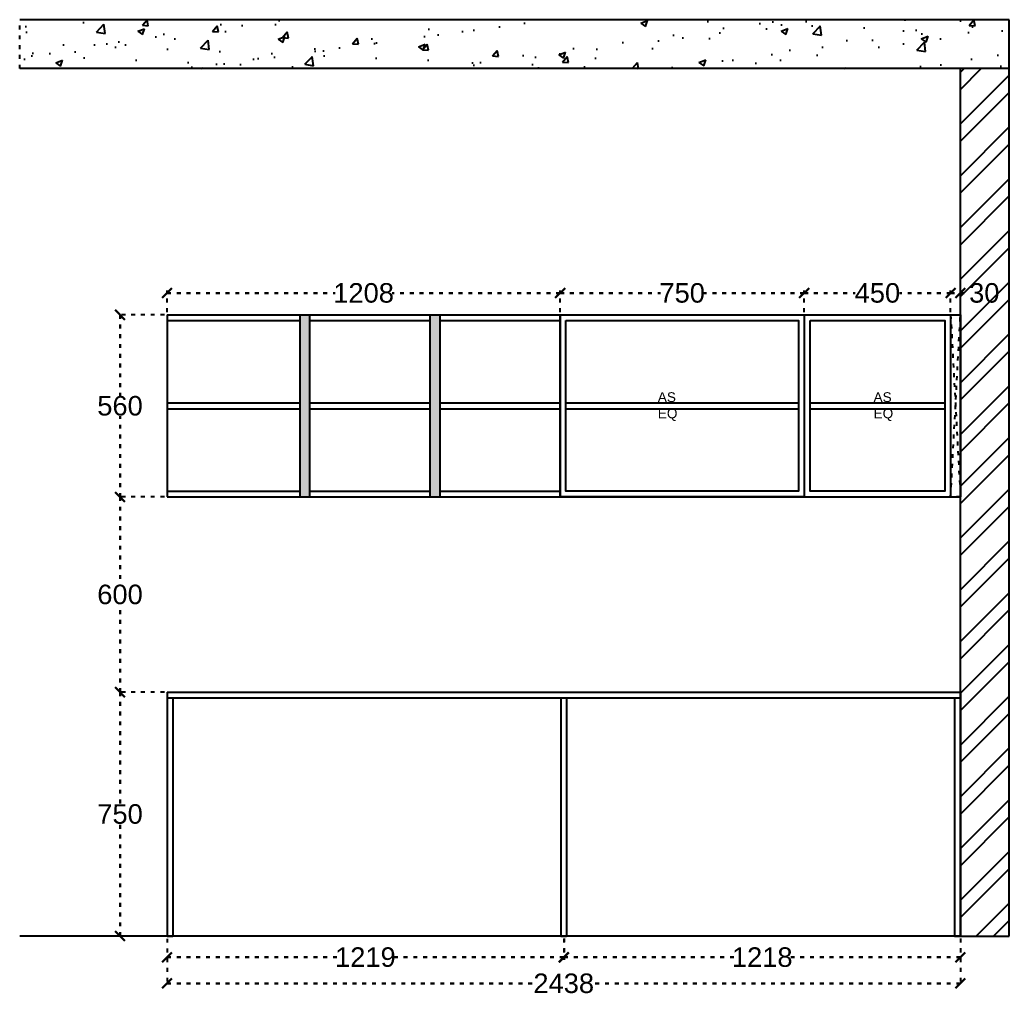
# Model space of a CAD drawing. Header units: millimetres. Extents: x 220712 to 1505573, y -354410 to 241923.
# Drawn here: x 284984 to 288024, y 112917 to 115919 of the extents above; entities that cross this region are included whole.
import ezdxf

# ---------------------------------------------------------------- set-up
doc = ezdxf.new("R2010")
doc.units = ezdxf.units.MM
doc.header["$MEASUREMENT"] = 0
doc.linetypes.add('ACAD_ISO03W100', pattern=[30, 12, -18])
doc.layers.add('Walls', color=253, linetype='Continuous')
doc.layers.add('Words', color=7, linetype='Continuous')
doc.styles.get("Standard").update_dxf_attribs({"font": 'arial.ttf'})
doc.dimstyles.get("Standard").update_dxf_attribs({"dimtxt": 60, "dimasz": 30, "dimexe": 7.75, "dimexo": 8.13, "dimgap": 0.63, "dimtad": 0, "dimtih": 1, "dimtoh": 1, "dimdec": 0, "dimzin": 0, "dimtxsty": 'Standard', "dimblk": 'OBLIQUE', "dimcen": 2.25, "dimclrd": 1, "dimclre": 1, "dimclrt": 1, "dimadec": 0, "dimazin": 0, "dimtfac": 1, "dimtdec": 0, "dimtofl": 0, "dimtmove": 0, "dimatfit": 3, "dimfxl": 1, "dimtolj": 1, "dimtzin": 0, "dimlwd": 30, "dimarcsym": 0})

# ---------------------------------------------------------------- blocks, each defined once
blk = doc.blocks.new('_Oblique')
at = {"color": 0, "linetype": 'ByBlock', "lineweight": -2}
blk.add_line((-0.5, -0.5), (0.5, 0.5), dxfattribs=at)
blk = doc.blocks.new('*D798')
at = {"layer": 'Defpoints', "color": 0, "linetype": 'ACAD_ISO03W100', "transparency": 16777216}
for p in [(285292, 113852), (285436.5, 113852), (285436.5, 113102)]:
    blk.add_point(p, dxfattribs=at)
at = {"layer": 'Walls', "color": 1, "linetype": 'ACAD_ISO03W100', "lineweight": -2, "transparency": 16777216}
for p, q in [((285428.4, 113852), (285284.3, 113852)), ((285428.4, 113102), (285284.3, 113102))]:
    blk.add_line(p, q, dxfattribs=at)
at = {"layer": 'Walls', "color": 1, "linetype": 'ACAD_ISO03W100', "lineweight": 30, "transparency": 16777216}
for p, q in [((285292, 113852), (285292, 113508.3)), ((285292, 113102), (285292, 113445.7))]:
    blk.add_line(p, q, dxfattribs=at)
at = {"layer": 'Walls', "color": 1, "linetype": 'ACAD_ISO03W100', "lineweight": 30, "transparency": 16777216, "xscale": 30, "yscale": 30, "zscale": 30}
for p, rotation in [((285292, 113852), 90), ((285292, 113102), 270)]:
    blk.add_blockref('_Oblique', p, dxfattribs=dict(at, rotation=rotation))
at = {"layer": 'Walls', "color": 1, "linetype": 'ACAD_ISO03W100', "transparency": 16777216, "insert": (285292, 113477), "char_height": 60, "attachment_point": 5}
blk.add_mtext('\\A1;750', dxfattribs=at)
blk = doc.blocks.new('*D790')
at = {"layer": 'Defpoints', "color": 0, "linetype": 'ACAD_ISO03W100', "transparency": 16777216}
for p in [(285436.5, 113102), (287874.5, 113102), (287874.5, 112956.5)]:
    blk.add_point(p, dxfattribs=at)
at = {"layer": 'Walls', "color": 1, "linetype": 'ACAD_ISO03W100', "lineweight": -2, "transparency": 16777216}
for p, q in [((285436.5, 113093.9), (285436.5, 112948.8)), ((287874.5, 113093.9), (287874.5, 112948.8))]:
    blk.add_line(p, q, dxfattribs=at)
at = {"layer": 'Walls', "color": 1, "linetype": 'ACAD_ISO03W100', "lineweight": 30, "transparency": 16777216}
for p, q in [((285436.5, 112956.5), (286564.7, 112956.5)), ((287874.5, 112956.5), (286746.3, 112956.5))]:
    blk.add_line(p, q, dxfattribs=at)
at = {"layer": 'Walls', "color": 1, "linetype": 'ACAD_ISO03W100', "lineweight": 30, "transparency": 16777216, "xscale": 30, "yscale": 30, "zscale": 30, "rotation": 180}
blk.add_blockref('_Oblique', (285436.5, 112956.5), dxfattribs=at)
at = {"layer": 'Walls', "color": 1, "linetype": 'ACAD_ISO03W100', "lineweight": 30, "transparency": 16777216, "xscale": 30, "yscale": 30, "zscale": 30}
blk.add_blockref('_Oblique', (287874.5, 112956.5), dxfattribs=at)
at = {"layer": 'Walls', "color": 1, "linetype": 'ACAD_ISO03W100', "transparency": 16777216, "insert": (286655.5, 112956.5), "char_height": 60, "attachment_point": 5}
blk.add_mtext('\\A1;2438', dxfattribs=at)
blk = doc.blocks.new('*D791')
at = {"layer": 'Defpoints', "color": 0, "linetype": 'ACAD_ISO03W100', "transparency": 16777216}
for p in [(286656.5, 113103), (287874.5, 113103), (287874.5, 113037)]:
    blk.add_point(p, dxfattribs=at)
at = {"layer": 'Walls', "color": 1, "linetype": 'ACAD_ISO03W100', "lineweight": -2, "transparency": 16777216}
for p, q in [((286656.5, 113094.9), (286656.5, 113029.2)), ((287874.5, 113094.9), (287874.5, 113029.2))]:
    blk.add_line(p, q, dxfattribs=at)
at = {"layer": 'Walls', "color": 1, "linetype": 'ACAD_ISO03W100', "lineweight": 30, "transparency": 16777216}
for p, q in [((286656.5, 113037), (287178, 113037)), ((287874.5, 113037), (287353, 113037))]:
    blk.add_line(p, q, dxfattribs=at)
at = {"layer": 'Walls', "color": 1, "linetype": 'ACAD_ISO03W100', "lineweight": 30, "transparency": 16777216, "xscale": 30, "yscale": 30, "zscale": 30, "rotation": 180}
blk.add_blockref('_Oblique', (286656.5, 113037), dxfattribs=at)
at = {"layer": 'Walls', "color": 1, "linetype": 'ACAD_ISO03W100', "lineweight": 30, "transparency": 16777216, "xscale": 30, "yscale": 30, "zscale": 30}
blk.add_blockref('_Oblique', (287874.5, 113037), dxfattribs=at)
at = {"layer": 'Walls', "color": 1, "linetype": 'ACAD_ISO03W100', "transparency": 16777216, "insert": (287265.5, 113037), "char_height": 60, "attachment_point": 5}
blk.add_mtext('\\A1;1218', dxfattribs=at)
blk = doc.blocks.new('*D792')
at = {"layer": 'Defpoints', "color": 0, "linetype": 'ACAD_ISO03W100', "transparency": 16777216}
for p in [(285436.5, 113102), (286655.5, 113102), (285436.5, 113037)]:
    blk.add_point(p, dxfattribs=at)
at = {"layer": 'Walls', "color": 1, "linetype": 'ACAD_ISO03W100', "lineweight": -2, "transparency": 16777216}
for p, q in [((285436.5, 113093.9), (285436.5, 113029.2)), ((286655.5, 113093.9), (286655.5, 113029.2))]:
    blk.add_line(p, q, dxfattribs=at)
at = {"layer": 'Walls', "color": 1, "linetype": 'ACAD_ISO03W100', "lineweight": 30, "transparency": 16777216}
for p, q in [((285436.5, 113037), (285958.5, 113037)), ((286655.5, 113037), (286133.5, 113037))]:
    blk.add_line(p, q, dxfattribs=at)
at = {"layer": 'Walls', "color": 1, "linetype": 'ACAD_ISO03W100', "lineweight": 30, "transparency": 16777216, "xscale": 30, "yscale": 30, "zscale": 30, "rotation": 180}
blk.add_blockref('_Oblique', (285436.5, 113037), dxfattribs=at)
at = {"layer": 'Walls', "color": 1, "linetype": 'ACAD_ISO03W100', "lineweight": 30, "transparency": 16777216, "xscale": 30, "yscale": 30, "zscale": 30}
blk.add_blockref('_Oblique', (286655.5, 113037), dxfattribs=at)
at = {"layer": 'Walls', "color": 1, "linetype": 'ACAD_ISO03W100', "transparency": 16777216, "insert": (286046, 113037), "char_height": 60, "attachment_point": 5}
blk.add_mtext('\\A1;1219', dxfattribs=at)
blk = doc.blocks.new('*D793')
at = {"layer": 'Defpoints', "color": 0, "linetype": 'ACAD_ISO03W100', "transparency": 16777216}
for p in [(285292, 114452), (285436.5, 114452), (285436.5, 113852)]:
    blk.add_point(p, dxfattribs=at)
at = {"layer": 'Walls', "color": 1, "linetype": 'ACAD_ISO03W100', "lineweight": -2, "transparency": 16777216}
for p, q in [((285428.4, 114452), (285284.3, 114452)), ((285428.4, 113852), (285284.3, 113852))]:
    blk.add_line(p, q, dxfattribs=at)
at = {"layer": 'Walls', "color": 1, "linetype": 'ACAD_ISO03W100', "lineweight": 30, "transparency": 16777216}
for p, q in [((285292, 114452), (285292, 114183.3)), ((285292, 113852), (285292, 114120.7))]:
    blk.add_line(p, q, dxfattribs=at)
at = {"layer": 'Walls', "color": 1, "linetype": 'ACAD_ISO03W100', "lineweight": 30, "transparency": 16777216, "xscale": 30, "yscale": 30, "zscale": 30}
for p, rotation in [((285292, 114452), 90), ((285292, 113852), 270)]:
    blk.add_blockref('_Oblique', p, dxfattribs=dict(at, rotation=rotation))
at = {"layer": 'Walls', "color": 1, "linetype": 'ACAD_ISO03W100', "transparency": 16777216, "insert": (285292, 114152), "char_height": 60, "attachment_point": 5}
blk.add_mtext('\\A1;600', dxfattribs=at)
blk = doc.blocks.new('*D794')
at = {"layer": 'Defpoints', "color": 0, "linetype": 'ACAD_ISO03W100', "transparency": 16777216}
for p in [(285292, 115012), (285436.5, 115012), (285436.5, 114452)]:
    blk.add_point(p, dxfattribs=at)
at = {"layer": 'Walls', "color": 1, "linetype": 'ACAD_ISO03W100', "lineweight": -2, "transparency": 16777216}
for p, q in [((285428.4, 115012), (285284.3, 115012)), ((285428.4, 114452), (285284.3, 114452))]:
    blk.add_line(p, q, dxfattribs=at)
at = {"layer": 'Walls', "color": 1, "linetype": 'ACAD_ISO03W100', "lineweight": 30, "transparency": 16777216}
for p, q in [((285292, 115012), (285292, 114763.3)), ((285292, 114452), (285292, 114700.7))]:
    blk.add_line(p, q, dxfattribs=at)
at = {"layer": 'Walls', "color": 1, "linetype": 'ACAD_ISO03W100', "lineweight": 30, "transparency": 16777216, "xscale": 30, "yscale": 30, "zscale": 30}
for p, rotation in [((285292, 115012), 90), ((285292, 114452), 270)]:
    blk.add_blockref('_Oblique', p, dxfattribs=dict(at, rotation=rotation))
at = {"layer": 'Walls', "color": 1, "linetype": 'ACAD_ISO03W100', "transparency": 16777216, "insert": (285292, 114732), "char_height": 60, "attachment_point": 5}
blk.add_mtext('\\A1;560', dxfattribs=at)
blk = doc.blocks.new('*D796')
at = {"layer": 'Defpoints', "color": 0, "linetype": 'ACAD_ISO03W100', "transparency": 16777216}
for p in [(287874.4, 115079), (287844.5, 115012), (287874.4, 115010.4)]:
    blk.add_point(p, dxfattribs=at)
at = {"layer": 'Walls', "color": 1, "linetype": 'ACAD_ISO03W100', "lineweight": -2, "transparency": 16777216}
for p, q in [((287844.5, 115020.1), (287844.5, 115086.8)), ((287874.4, 115018.5), (287874.4, 115086.8))]:
    blk.add_line(p, q, dxfattribs=at)
at = {"layer": 'Walls', "color": 1, "linetype": 'ACAD_ISO03W100', "lineweight": 30, "transparency": 16777216}
for p, q in [((287844.5, 115079), (287874.4, 115079)), ((287874.4, 115079), (287904.4, 115079))]:
    blk.add_line(p, q, dxfattribs=at)
at = {"layer": 'Walls', "color": 1, "linetype": 'ACAD_ISO03W100', "lineweight": 30, "transparency": 16777216, "xscale": 30, "yscale": 30, "zscale": 30, "rotation": 180}
blk.add_blockref('_Oblique', (287844.5, 115079), dxfattribs=at)
at = {"layer": 'Walls', "color": 1, "linetype": 'ACAD_ISO03W100', "lineweight": 30, "transparency": 16777216, "xscale": 30, "yscale": 30, "zscale": 30}
blk.add_blockref('_Oblique', (287874.4, 115079), dxfattribs=at)
at = {"layer": 'Walls', "color": 1, "linetype": 'ACAD_ISO03W100', "transparency": 16777216, "insert": (287947.9, 115079), "char_height": 60, "attachment_point": 5}
blk.add_mtext('\\A1;30', dxfattribs=at)
blk = doc.blocks.new('*D797')
at = {"layer": 'Defpoints', "color": 0, "linetype": 'ACAD_ISO03W100', "transparency": 16777216}
for p in [(287394.5, 115079), (287394.5, 115012), (287844.5, 115012)]:
    blk.add_point(p, dxfattribs=at)
at = {"layer": 'Walls', "color": 1, "linetype": 'ACAD_ISO03W100', "lineweight": -2, "transparency": 16777216}
for p, q in [((287394.5, 115020.1), (287394.5, 115086.8)), ((287844.5, 115020.1), (287844.5, 115086.8))]:
    blk.add_line(p, q, dxfattribs=at)
at = {"layer": 'Walls', "color": 1, "linetype": 'ACAD_ISO03W100', "lineweight": 30, "transparency": 16777216}
for p, q in [((287394.5, 115079), (287551.5, 115079)), ((287844.5, 115079), (287687.5, 115079))]:
    blk.add_line(p, q, dxfattribs=at)
at = {"layer": 'Walls', "color": 1, "linetype": 'ACAD_ISO03W100', "lineweight": 30, "transparency": 16777216, "xscale": 30, "yscale": 30, "zscale": 30, "rotation": 180}
blk.add_blockref('_Oblique', (287394.5, 115079), dxfattribs=at)
at = {"layer": 'Walls', "color": 1, "linetype": 'ACAD_ISO03W100', "lineweight": 30, "transparency": 16777216, "xscale": 30, "yscale": 30, "zscale": 30}
blk.add_blockref('_Oblique', (287844.5, 115079), dxfattribs=at)
at = {"layer": 'Walls', "color": 1, "linetype": 'ACAD_ISO03W100', "transparency": 16777216, "insert": (287619.5, 115079), "char_height": 60, "attachment_point": 5}
blk.add_mtext('\\A1;450', dxfattribs=at)
blk = doc.blocks.new('*D795')
at = {"layer": 'Defpoints', "color": 0, "linetype": 'ACAD_ISO03W100', "transparency": 16777216}
for p in [(286644.5, 115079), (286644.5, 115012), (287394.5, 115012)]:
    blk.add_point(p, dxfattribs=at)
at = {"layer": 'Walls', "color": 1, "linetype": 'ACAD_ISO03W100', "lineweight": -2, "transparency": 16777216}
for p, q in [((286644.5, 115020.1), (286644.5, 115086.8)), ((287394.5, 115020.1), (287394.5, 115086.8))]:
    blk.add_line(p, q, dxfattribs=at)
at = {"layer": 'Walls', "color": 1, "linetype": 'ACAD_ISO03W100', "lineweight": 30, "transparency": 16777216}
for p, q in [((286644.5, 115079), (286952.9, 115079)), ((287394.5, 115079), (287086.1, 115079))]:
    blk.add_line(p, q, dxfattribs=at)
at = {"layer": 'Walls', "color": 1, "linetype": 'ACAD_ISO03W100', "lineweight": 30, "transparency": 16777216, "xscale": 30, "yscale": 30, "zscale": 30, "rotation": 180}
blk.add_blockref('_Oblique', (286644.5, 115079), dxfattribs=at)
at = {"layer": 'Walls', "color": 1, "linetype": 'ACAD_ISO03W100', "lineweight": 30, "transparency": 16777216, "xscale": 30, "yscale": 30, "zscale": 30}
blk.add_blockref('_Oblique', (287394.5, 115079), dxfattribs=at)
at = {"layer": 'Walls', "color": 1, "linetype": 'ACAD_ISO03W100', "transparency": 16777216, "insert": (287019.5, 115079), "char_height": 60, "attachment_point": 5}
blk.add_mtext('\\A1;750', dxfattribs=at)
blk = doc.blocks.new('*D789')
at = {"layer": 'Defpoints', "color": 0, "linetype": 'ACAD_ISO03W100', "transparency": 16777216}
for p in [(285436.5, 115079), (285436.5, 115012), (286644.5, 115012)]:
    blk.add_point(p, dxfattribs=at)
at = {"layer": 'Walls', "color": 1, "linetype": 'ACAD_ISO03W100', "lineweight": -2, "transparency": 16777216}
for p, q in [((285436.5, 115020.1), (285436.5, 115086.8)), ((286644.5, 115020.1), (286644.5, 115086.8))]:
    blk.add_line(p, q, dxfattribs=at)
at = {"layer": 'Walls', "color": 1, "linetype": 'ACAD_ISO03W100', "lineweight": 30, "transparency": 16777216}
for p, q in [((285436.5, 115079), (285953, 115079)), ((286644.5, 115079), (286128, 115079))]:
    blk.add_line(p, q, dxfattribs=at)
at = {"layer": 'Walls', "color": 1, "linetype": 'ACAD_ISO03W100', "lineweight": 30, "transparency": 16777216, "xscale": 30, "yscale": 30, "zscale": 30, "rotation": 180}
blk.add_blockref('_Oblique', (285436.5, 115079), dxfattribs=at)
at = {"layer": 'Walls', "color": 1, "linetype": 'ACAD_ISO03W100', "lineweight": 30, "transparency": 16777216, "xscale": 30, "yscale": 30, "zscale": 30}
blk.add_blockref('_Oblique', (286644.5, 115079), dxfattribs=at)
at = {"layer": 'Walls', "color": 1, "linetype": 'ACAD_ISO03W100', "transparency": 16777216, "insert": (286040.5, 115079), "char_height": 60, "attachment_point": 5}
blk.add_mtext('\\A1;1208', dxfattribs=at)

msp = doc.modelspace()

# ---------------------------------------------------------------- hatches: boundary and pattern name
at = {"layer": 'Walls', "linetype": 'ACAD_ISO03W100', "true_color": 0xc7c8ca}
h = msp.add_hatch(dxfattribs=at)
h.set_pattern_fill('AR-CONC', color=9, scale=30)
h.set_pattern_definition([(50, (3790, 0), (215.17805, -18.82564), [22.5, -247.5]), (355, (3790, 0), (-41.6254, 225.65764), [18, -198]), (100.451444, (3807.93, -1.57), (173.55265, 206.832), [19.12206, -210.34263]), (46.1842, (3790, 60), (320.1724, -49.65578), [33.75, -371.25]), (96.63564, (3816.68, 55.86), (280.39858, 292.23558), [28.6831, -315.51413]), (351.18416, (3790, 60), (280.3986, 292.23558), [27, -297]), (21, (3820, 45), (179.07212, -120.78567), [22.5, -247.5]), (326, (3820, 45), (72.9946, 217.54501), [18, -198]), (71.451445, (3834.92, 34.93), (252.06671, 96.75935), [19.12206, -210.34263]), (37.5, (3790, 0), (3.647957, 99.868156), [0, -195.6, 0, -201, 0, -198.75]), (7.5, (3790, 0), (78.92086, 118.323514), [0, -114.6, 0, -191.1, 0, -75.75]), (327.5, (3723.1, 0), (160.14673, -6.766462), [0, -75, 0, -234, 0, -310.5]), (317.5, (3693.1, 0), (174.95585, 30.031495), [0, -97.5, 0, -155.4, 0, -220.5])])
h.paths.add_polyline_path([(288024.5, 115919), (284984, 115919), (284984, 115769), (288024.5, 115769)])
h = msp.add_hatch(dxfattribs=at)
h.set_pattern_fill('ANSI32', color=9, scale=300)
h.set_pattern_definition([(45, (3790, 0), (-79.549513, 79.549513), []), (45, (3843.03, 0), (-79.549513, 79.549513), [])])
h.paths.add_polyline_path([(288024.5, 115769), (287874.5, 115769), (287874.5, 113102), (288024.5, 113102)])
at = {"layer": 'Walls', "true_color": 0x636466}
h = msp.add_hatch(color=251, dxfattribs=at)
h.dxf.hatch_style = 1
h.paths.add_polyline_path([(286274.5, 115012), (286244.5, 115012), (286244.5, 114452), (286274.5, 114452)])
h.paths.add_polyline_path([(285874.5, 115012), (285844.5, 115012), (285844.5, 114452), (285874.5, 114452)])

# ---------------------------------------------------------------- linework, layer by layer
at = {"layer": 'Walls', "color": 18, "true_color": 0x000000}
for p, q in [((288024.5, 115919), (284984, 115919)), ((288024.5, 113102), (288024.5, 115919)), ((288024.5, 115769), (284984, 115769)), ((287874.5, 113102), (287874.5, 115769)), ((287874.5, 113102), (287874.5, 115769)), ((285436.5, 115012), (287874.5, 115012)), ((285436.5, 115012), (285436.5, 114452)), ((285436.5, 114994), (285844.5, 114994)), ((285844.5, 115012), (285844.5, 114452)), ((285874.5, 115012), (285874.5, 114452)), ((285874.5, 114994), (286244.5, 114994)), ((286244.5, 115012), (286244.5, 114452)), ((286274.5, 115012), (286274.5, 114452)), ((286274.5, 114994), (286644.5, 114994)), ((286644.5, 115012), (286644.5, 114452)), ((287394.5, 115012), (287394.5, 114452)), ((287844.5, 115012), (287844.5, 114452)), ((287874.5, 115012), (287874.5, 114452)), ((285436.5, 114741), (285844.5, 114741)), ((285436.5, 114723), (285844.5, 114723)), ((285874.5, 114741), (286244.5, 114741)), ((285874.5, 114723), (286244.5, 114723)), ((286274.5, 114741), (286644.5, 114741)), ((286274.5, 114723), (286644.5, 114723)), ((286662.5, 114741), (287376.5, 114741)), ((286662.5, 114723), (287376.5, 114723)), ((287412.5, 114741), (287826.5, 114741)), ((287412.5, 114723), (287826.5, 114723)), ((285436.5, 114470), (285844.5, 114470)), ((285436.5, 114452), (287874.5, 114452)), ((285874.5, 114470), (286244.5, 114470)), ((286274.5, 114470), (286644.5, 114470)), ((285436.5, 113852), (287874.5, 113852)), ((285436.5, 113852), (285436.5, 113102)), ((287874.5, 113852), (287874.5, 113102)), ((285436.5, 113834), (287874.5, 113834)), ((285454.5, 113834), (285454.5, 113102)), ((286646.5, 113834), (286646.5, 113102)), ((286664.5, 113834), (286664.5, 113102)), ((287856.5, 113834), (287856.5, 113102)), ((287874.5, 113102), (284984, 113102)), ((285436.5, 113102), (285454.5, 113102)), ((286646.5, 113102), (286664.5, 113102)), ((287856.5, 113102), (287874.5, 113102)), ((287874.5, 113102), (288024.5, 113102))]:
    msp.add_line(p, q, dxfattribs=at)
at = {"layer": 'Walls', "color": 9, "linetype": 'ACAD_ISO03W100', "true_color": 0xc7c8ca}
msp.add_line((284984, 115769), (284984, 115919), dxfattribs=at)
at = {"layer": 'Walls', "color": 18, "true_color": 0x000000}
for points in [[(286644.5, 115012), (287394.5, 115012), (287394.5, 114452), (286644.5, 114452)], [(286662.5, 114994), (287376.5, 114994), (287376.5, 114470), (286662.5, 114470)], [(287412.5, 114994), (287826.5, 114994), (287826.5, 114470), (287412.5, 114470)]]:
    msp.add_lwpolyline(points, close=True, dxfattribs=at)
at = {"layer": 'Walls', "color": 240, "linetype": 'ACAD_ISO03W100', "true_color": 0xed1f24}
msp.add_lwpolyline([(287844.5, 115012), (287874.5, 114452), (287844.5, 114452), (287874.5, 115012)], dxfattribs=at)

# ---------------------------------------------------------------- texts
at = {"layer": 'Words', "color": 0, "char_height": 30, "attachment_point": 1}
for insert in [(286944.5, 114773.9), (287607.5, 114773.9)]:
    msp.add_mtext_dynamic_manual_height_columns('AS\\PEQ', width=1178.022, gutter_width=866.4, heights=[0], dxfattribs=dict(at, insert=insert))

# ---------------------------------------------------------------- dimensions: what is measured, and where the dimension line sits
at = {"layer": 'Walls', "color": 9, "linetype": 'ACAD_ISO03W100', "true_color": 0xc7c8ca}
for base, p1, p2, picture, middle in [((285436.5, 115079), (286644.5, 115012), (285436.5, 115012), '*D789', (286040.5, 115079)), ((286644.5, 115079), (287394.5, 115012), (286644.5, 115012), '*D795', (287019.5, 115079)), ((287394.5, 115079), (287844.5, 115012), (287394.5, 115012), '*D797', (287619.5, 115079)), ((287874.4, 115079), (287844.5, 115012), (287874.4, 115010.4), '*D796', (287947.9, 115079)), ((287874.5, 112956.5), (285436.5, 113102), (287874.5, 113102), '*D790', (286655.5, 112956.5)), ((285436.5, 113037), (286655.5, 113102), (285436.5, 113102), '*D792', (286046, 113037)), ((287874.5, 113037), (286656.5, 113103), (287874.5, 113103), '*D791', (287265.5, 113037))]:
    dim = msp.add_linear_dim(base=base, p1=p1, p2=p2, dimstyle='Standard', dxfattribs=at)
    dim.commit()
    dim.dimension.update_dxf_attribs({"geometry": picture, "text_midpoint": middle})
for base, p1, p2, picture, middle in [((285292, 115012), (285436.5, 114452), (285436.5, 115012), '*D794', (285292, 114732)), ((285292, 114452), (285436.5, 113852), (285436.5, 114452), '*D793', (285292, 114152)), ((285292, 113852), (285436.5, 113102), (285436.5, 113852), '*D798', (285292, 113477))]:
    dim = msp.add_linear_dim(base=base, p1=p1, p2=p2, angle=90, dimstyle='Standard', dxfattribs=at)
    dim.commit()
    dim.dimension.update_dxf_attribs({"geometry": picture, "text_midpoint": middle})

doc.saveas('drawing.dxf')
